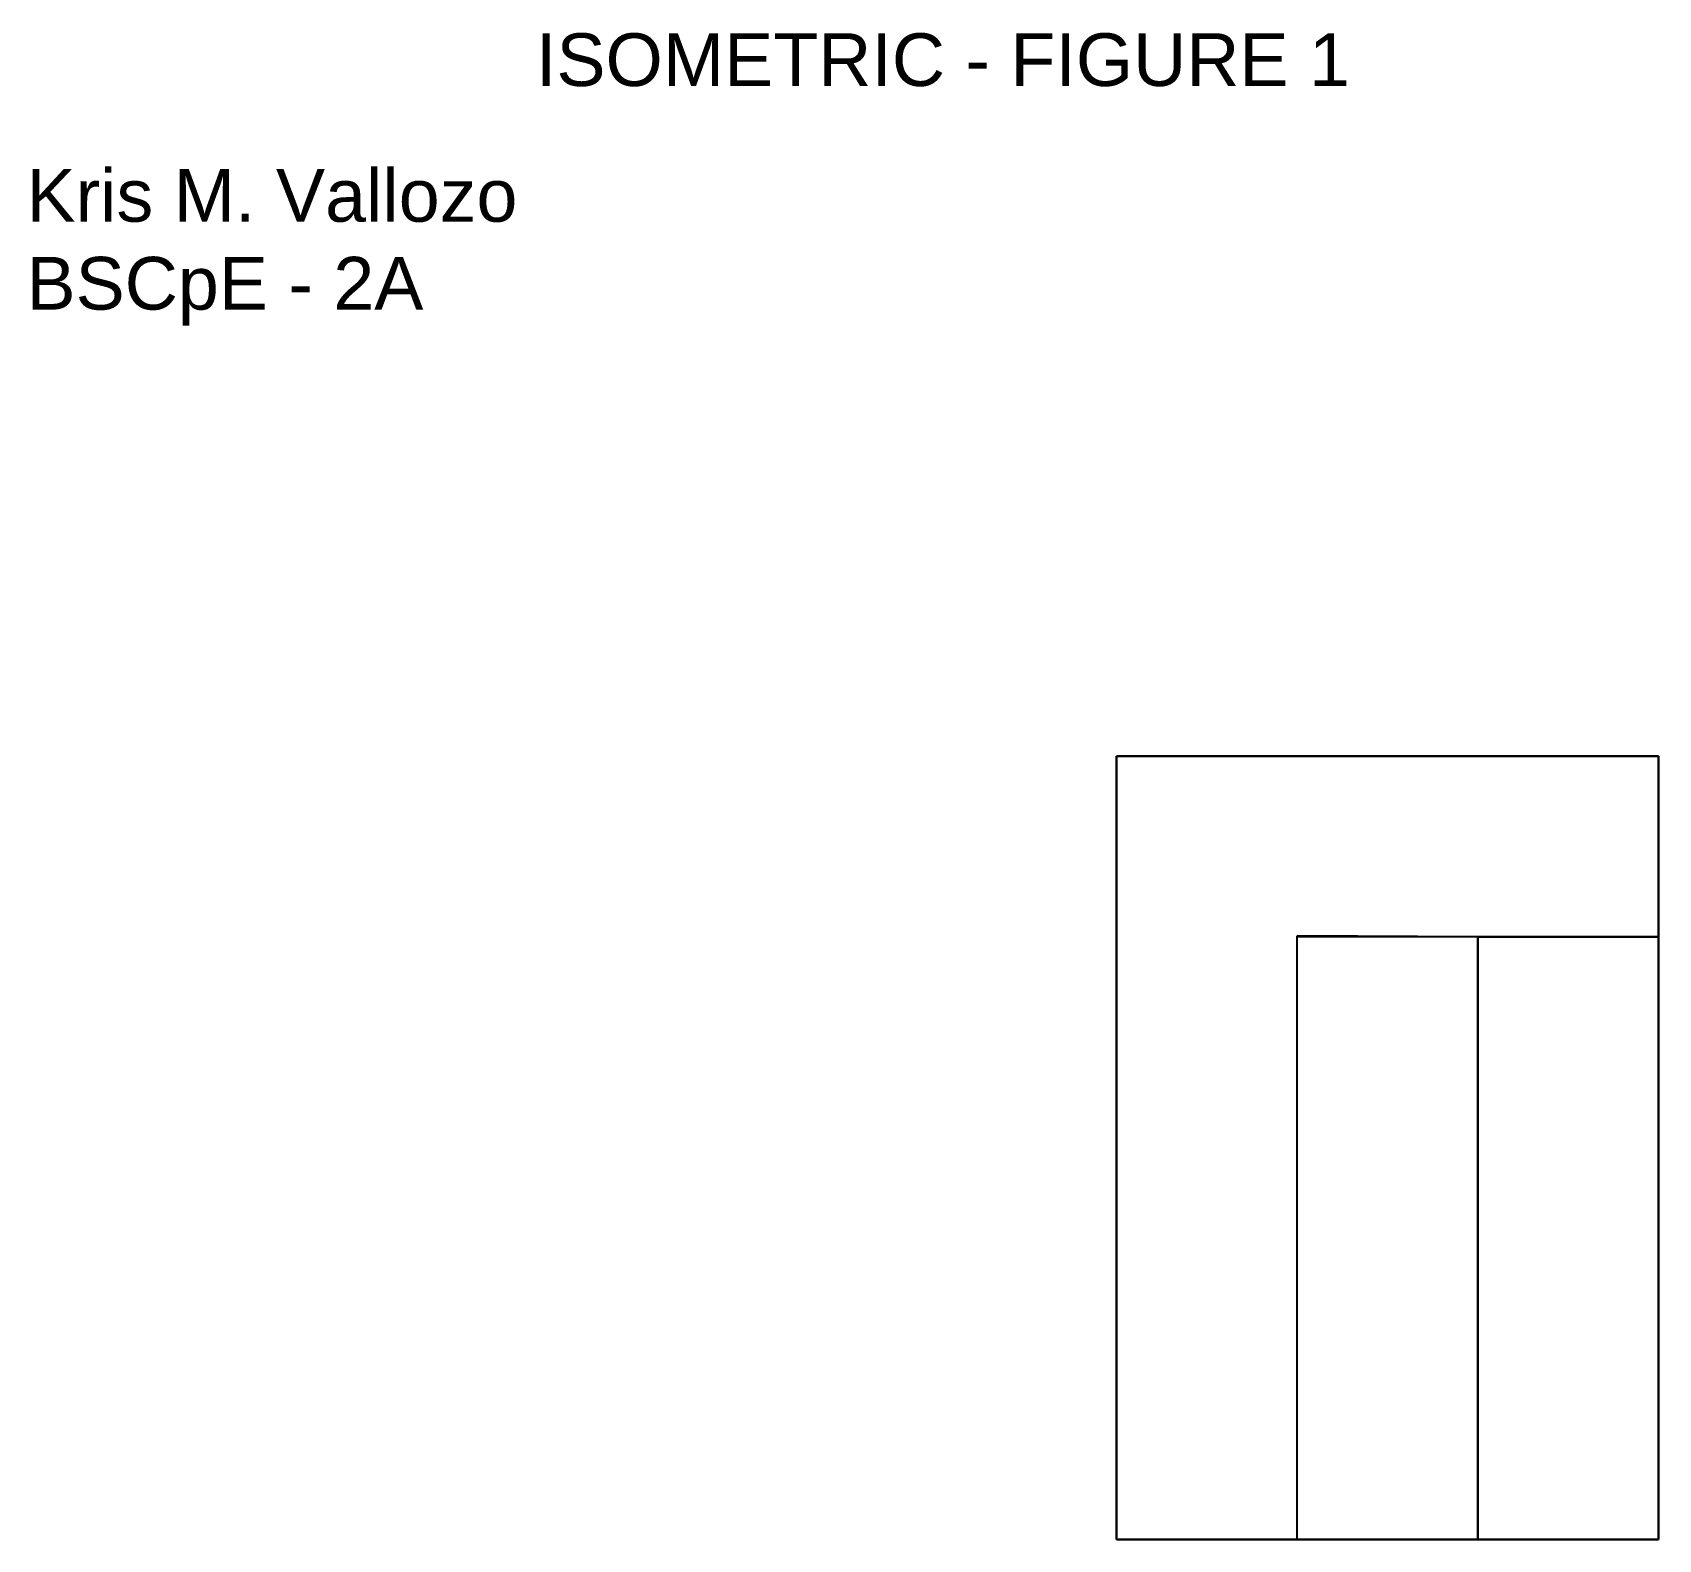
# Model space of a CAD drawing. Header units: millimetres. Extents: x -40142 to -39927, y 6199 to 6399.
import ezdxf

# ---------------------------------------------------------------- set-up
doc = ezdxf.new("R2010")
doc.units = ezdxf.units.MM
doc.styles.get("Standard").update_dxf_attribs({"font": 'arial.ttf'})

msp = doc.modelspace()

# ---------------------------------------------------------------- linework, layer by layer
at = {"extrusion": (0, 0, -1)}
for p, q in [((-39926.54, 6303.2), (-39998.54, 6303.2)), ((-39998.54, 6303.2), (-39998.54, 6199.2)), ((-39926.54, 6199.2), (-39926.54, 6303.2)), ((-39998.54, 6199.2), (-39926.54, 6199.2))]:
    msp.add_line(p, q, dxfattribs=at)
for p, q in [((-39998.54, 6199.2, 48), (-39998.54, 6303.2, 48)), ((-39998.54, 6303.2, 48), (-39998.54, 6303.2)), ((-39998.54, 6303.2, 48), (-39926.54, 6303.2, 48)), ((-39926.54, 6303.2, 48), (-39926.54, 6303.2)), ((-39926.54, 6303.2, 48), (-39926.54, 6279.2, 48)), ((-39974.54, 6279.2, 32), (-39974.54, 6279.37, 32)), ((-39950.54, 6279.2, 32), (-39974.54, 6279.37, 32)), ((-39974.54, 6279.37, 32), (-39974.54, 6279.2, 48)), ((-39974.54, 6199.2, 48), (-39974.54, 6279.2, 48)), ((-39926.54, 6279.2, 48), (-39974.54, 6279.2, 48)), ((-39974.54, 6199.2, 32), (-39974.54, 6279.2, 32)), ((-39950.54, 6199.2, 16), (-39950.54, 6279.2, 16)), ((-39950.54, 6279.2, 16), (-39926.54, 6279.2, 16)), ((-39950.54, 6279.2, 16), (-39950.54, 6279.2, 32)), ((-39950.54, 6279.2, 32), (-39950.54, 6199.2, 32)), ((-39926.54, 6279.2, 48), (-39926.54, 6279.2, 16)), ((-39926.54, 6279.2, 16), (-39926.54, 6199.2, 16)), ((-39998.54, 6199.2), (-39998.54, 6199.2, 48)), ((-39974.54, 6199.2, 48), (-39998.54, 6199.2, 48)), ((-39950.54, 6199.2, 32), (-39974.54, 6199.2, 32)), ((-39974.54, 6199.2, 32), (-39974.54, 6199.2, 48)), ((-39926.54, 6199.2, 16), (-39950.54, 6199.2, 16)), ((-39950.54, 6199.2, 16), (-39950.54, 6199.2, 32)), ((-39926.54, 6199.2), (-39926.54, 6199.2, 16))]:
    msp.add_line(p, q)

# ---------------------------------------------------------------- texts
at = {"char_height": 7, "attachment_point": 1}
for s, width, heights, insert in [('ISOMETRIC - FIGURE 1', 142.117, [20.73], (-40075.62, 6399.19)), ('Kris M. Vallozo\\PBSCpE - 2A', 89.699, [0], (-40143.29, 6381.17))]:
    msp.add_mtext_dynamic_manual_height_columns(s, width=width, gutter_width=35, heights=heights, dxfattribs=dict(at, insert=insert))

doc.saveas('drawing.dxf')
